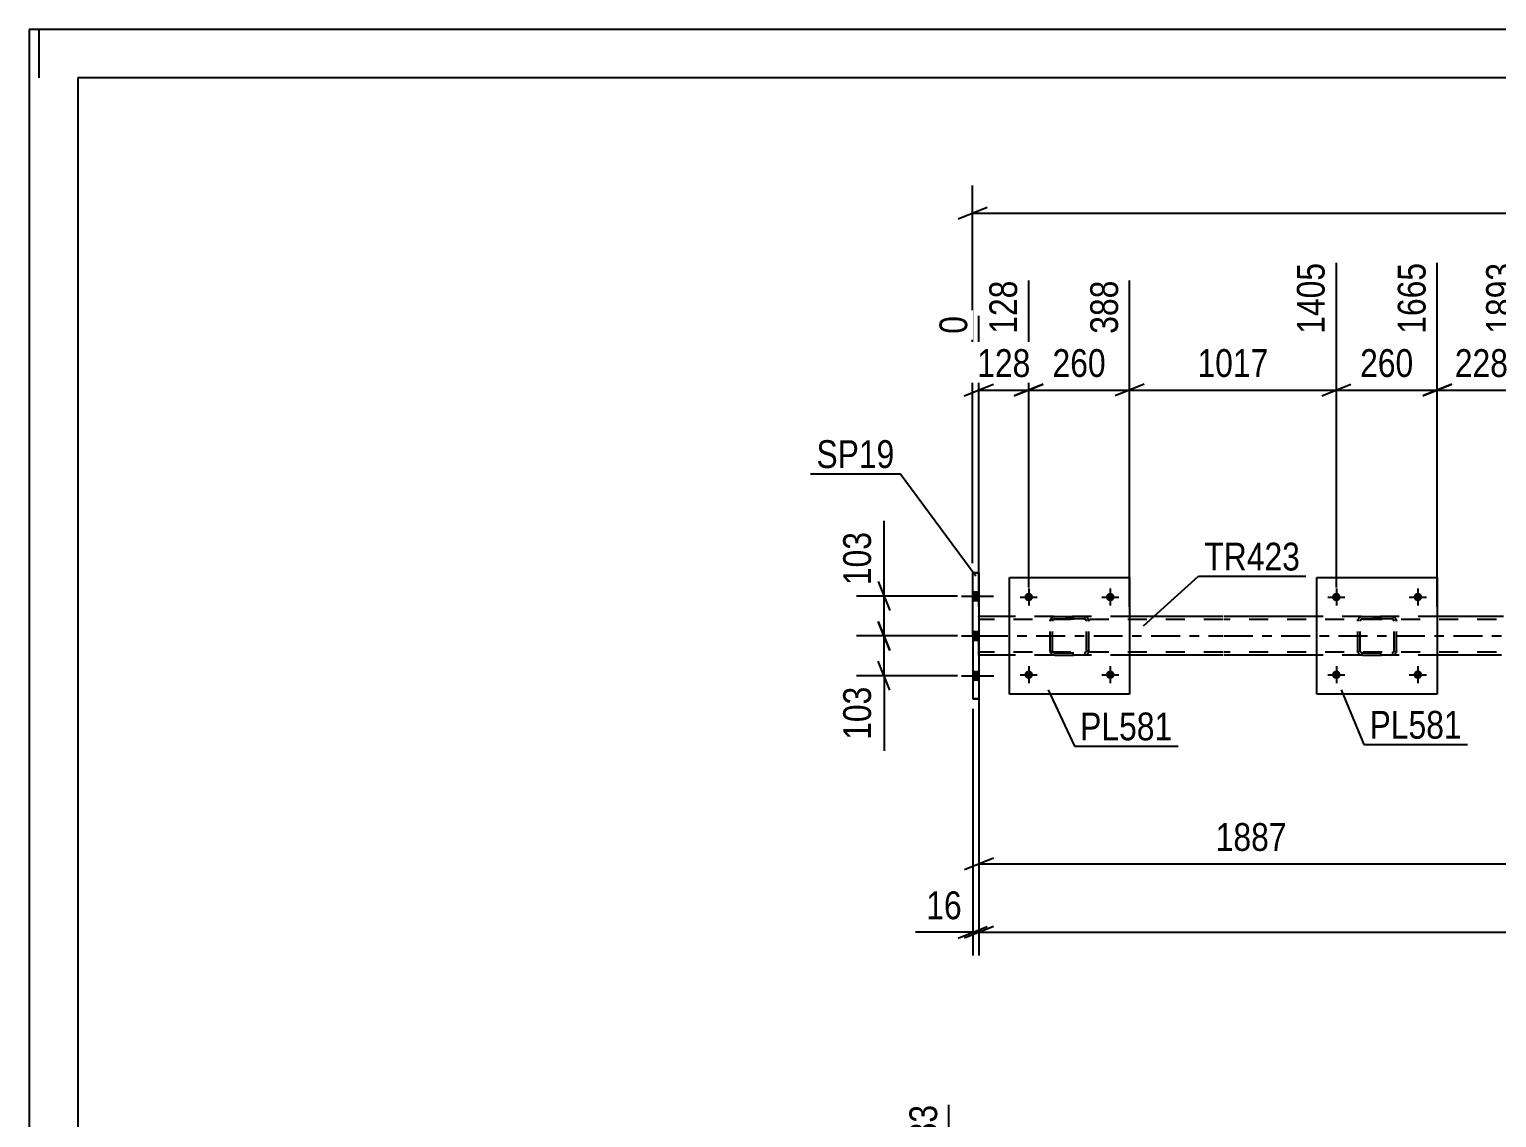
# Model space of a CAD drawing. Header units: millimetres. Extents: x -87 to 754, y -430 to 164.
# Drawn here: x -87.4 to 63.8, y 52.3 to 164.4 of the extents above; entities that cross this region are included whole.
import ezdxf

# ---------------------------------------------------------------- set-up
doc = ezdxf.new("R2010")
doc.units = ezdxf.units.MM
doc.linetypes.add('DXK_LINE_DOT2', pattern=[3.9198, 1.9599, -1.9599])
doc.linetypes.add('DXK_LINE_DOT3', pattern=[5.9187, 2.979, -0.9799, 0.9799, -0.9799])
doc.styles.add('Arial Narrow', font='ARIALN.TTF', dxfattribs={"height": 0.2})

# ---------------------------------------------------------------- blocks, each defined once
blk = doc.blocks.new('Unknown-814185698-1133')
at = {"color": 5, "linetype": 'Continuous'}
for p, q in [((753.57, 164.39), (-87.43, 164.39)), ((-87.43, 164.39), (-87.43, -429.61)), ((-86.43, 159.39), (-86.43, 164.39)), ((748.57, 159.39), (-82.43, 159.39)), ((-82.43, 159.39), (-82.43, -424.61))]:
    blk.add_line(p, q, dxfattribs=at)
blk = doc.blocks.new('Part-814185698-2681 - 2658')
at = {"color": 7, "linetype": 'DXK_LINE_DOT2'}
for p, q in [((49.47, 103.42), (49.5, 103.6)), ((49.5, 103.6), (49.47, 103.42)), ((49.47, 100.38), (49.47, 103.42)), ((49.72, 103.51), (49.71, 103.42)), ((49.71, 100.38), (49.71, 103.42)), ((49.72, 103.51), (49.78, 103.59)), ((49.78, 103.59), (49.72, 103.51)), ((49.76, 103.86), (49.95, 103.9)), ((49.95, 103.9), (49.76, 103.86)), ((49.78, 103.59), (49.85, 103.64)), ((49.85, 103.64), (49.78, 103.59)), ((49.85, 103.64), (49.95, 103.66)), ((49.95, 103.66), (49.85, 103.64)), ((49.95, 103.9), (52.99, 103.9)), ((49.95, 103.9), (49.95, 103.9)), ((49.95, 103.9), (52.99, 103.9)), ((49.95, 103.66), (52.99, 103.66)), ((49.95, 103.66), (49.95, 103.66)), ((52.99, 103.66), (49.95, 103.66)), ((52.99, 103.9), (52.99, 103.9)), ((52.99, 103.9), (53.17, 103.86)), ((53.17, 103.86), (52.99, 103.9)), ((52.99, 103.66), (52.99, 103.66)), ((52.99, 103.66), (53.08, 103.64)), ((53.08, 103.64), (52.99, 103.66)), ((53.08, 103.64), (53.16, 103.59)), ((53.16, 103.59), (53.08, 103.64)), ((53.16, 103.59), (53.21, 103.51)), ((53.23, 103.42), (53.21, 103.51)), ((53.23, 100.38), (53.23, 103.42)), ((53.43, 103.6), (53.47, 103.42)), ((53.47, 103.42), (53.43, 103.6)), ((53.47, 100.38), (53.47, 103.42)), ((49.5, 100.2), (49.47, 100.38)), ((49.47, 100.38), (49.5, 100.2)), ((49.72, 100.29), (49.71, 100.38)), ((49.78, 100.21), (49.72, 100.29)), ((49.95, 99.9), (49.76, 99.94)), ((49.76, 99.94), (49.95, 99.9)), ((49.85, 100.16), (49.78, 100.21)), ((49.78, 100.21), (49.85, 100.16)), ((49.95, 100.14), (49.85, 100.16)), ((49.85, 100.16), (49.95, 100.14)), ((49.95, 100.14), (52.99, 100.14)), ((49.95, 100.14), (49.95, 100.14)), ((49.95, 100.14), (52.99, 100.14)), ((49.95, 99.9), (52.99, 99.9)), ((49.95, 99.9), (49.95, 99.9)), ((49.95, 99.9), (52.99, 99.9)), ((53.08, 100.16), (52.99, 100.14)), ((52.99, 100.14), (53.08, 100.16)), ((52.99, 100.14), (52.99, 100.14)), ((53.17, 99.94), (52.99, 99.9)), ((52.99, 99.9), (53.17, 99.94)), ((52.99, 99.9), (52.99, 99.9)), ((53.16, 100.21), (53.08, 100.16)), ((53.08, 100.16), (53.16, 100.21)), ((53.21, 100.29), (53.16, 100.21)), ((53.16, 100.21), (53.21, 100.29)), ((53.23, 100.38), (53.21, 100.29)), ((53.47, 100.38), (53.43, 100.2)), ((53.43, 100.2), (53.47, 100.38))]:
    blk.add_line(p, q, dxfattribs=at)
at = {"color": 7, "linetype": 'DXK_LINE_DOT3'}
blk.add_line((51.47, 101.9), (51.47, 101.9), dxfattribs=at)
at = {"color": 7, "linetype": 'DXK_LINE_DOT2'}
for centre, start, end in [((49.95, 103.42), 112.5001, 157.5001), ((49.95, 103.42), 112.5001, 157.5001), ((52.99, 103.42), 22.5001, 67.5001), ((52.99, 103.42), 22.5001, 67.5001), ((49.95, 100.38), 202.5001, 247.5001), ((49.95, 100.38), 202.5001, 247.5001), ((52.99, 100.38), 292.5001, 337.5001), ((52.99, 100.38), 292.5001, 337.5001)]:
    blk.add_arc(centre, 0.48, start, end, dxfattribs=at)
blk = doc.blocks.new('Part-814185698-2686 - 2658')
at = {"color": 2, "linetype": 'Continuous'}
for p, q in [((45.27, 95.9), (45.27, 107.9)), ((45.27, 107.9), (57.67, 107.9)), ((57.67, 107.9), (57.67, 95.9)), ((57.67, 95.9), (45.27, 95.9))]:
    blk.add_line(p, q, dxfattribs=at)
blk = doc.blocks.new('Bolt-814185698-2753 - 2658')
at = {"linetype": 'Continuous'}
for points in [[(47.71, 97.9, -1), (46.83, 97.9, -1)], [(56.11, 97.9, -1), (55.23, 97.9, -1)]]:
    blk.add_hatch(color=1, dxfattribs=at).paths.add_polyline_path(points)
at = {"color": 1, "linetype": 'Continuous'}
for p, q in [((47.27, 98.78), (47.27, 97.02)), ((55.67, 98.78), (55.67, 97.02)), ((46.39, 97.9), (48.15, 97.9)), ((54.79, 97.9), (56.55, 97.9))]:
    blk.add_line(p, q, dxfattribs=at)
blk = doc.blocks.new('Bolt-814185698-2754 - 2658')
at = {"linetype": 'Continuous'}
for points in [[(47.71, 105.9, -1), (46.83, 105.9, -1)], [(56.11, 105.9, -1), (55.23, 105.9, -1)]]:
    blk.add_hatch(color=1, dxfattribs=at).paths.add_polyline_path(points)
at = {"color": 1, "linetype": 'Continuous'}
for p, q in [((46.39, 105.9), (48.15, 105.9)), ((47.27, 106.78), (47.27, 105.02)), ((54.79, 105.9), (56.55, 105.9)), ((55.67, 106.78), (55.67, 105.02))]:
    blk.add_line(p, q, dxfattribs=at)
blk = doc.blocks.new('Bolt-814185698-2776 - 2658')
at = {"linetype": 'Continuous'}
for points in [[(10.43, 105.56), (10.43, 106.44), (9.79, 106.44), (9.79, 105.56)], [(10.43, 105.56), (10.43, 106.44), (9.79, 106.44), (9.79, 105.56)], [(10.43, 105.56), (10.43, 106.44), (9.79, 106.44), (9.79, 105.56)], [(10.43, 101.46), (10.43, 102.34), (9.79, 102.34), (9.79, 101.46)], [(10.43, 101.46), (10.43, 102.34), (9.79, 102.34), (9.79, 101.46)], [(10.44, 97.36), (10.44, 98.24), (9.8, 98.24), (9.8, 97.36)], [(10.44, 97.36), (10.44, 98.24), (9.8, 98.24), (9.8, 97.36)], [(10.44, 97.36), (10.44, 98.24), (9.8, 98.24), (9.8, 97.36)]]:
    blk.add_hatch(color=1, dxfattribs=at).paths.add_polyline_path(points)
at = {"color": 1, "linetype": 'Continuous'}
for p, q in [((8.63, 106), (11.95, 106)), ((8.63, 106), (11.95, 106)), ((8.63, 106), (11.95, 106)), ((9.79, 106.44), (10.43, 106.44)), ((9.79, 106.44), (10.43, 106.44)), ((9.79, 106.44), (10.43, 106.44)), ((9.79, 105.56), (10.43, 105.56)), ((9.79, 105.56), (10.43, 105.56)), ((9.79, 105.56), (10.43, 105.56)), ((8.64, 101.9), (11.96, 101.9)), ((8.64, 101.9), (11.96, 101.9)), ((9.79, 102.34), (10.43, 102.34)), ((9.79, 102.34), (10.43, 102.34)), ((9.79, 101.46), (10.43, 101.46)), ((9.79, 101.46), (10.43, 101.46)), ((8.64, 97.8), (11.96, 97.8)), ((8.64, 97.8), (11.96, 97.8)), ((8.64, 97.8), (11.96, 97.8)), ((9.8, 98.24), (10.44, 98.24)), ((9.8, 98.24), (10.44, 98.24)), ((9.8, 98.24), (10.44, 98.24)), ((9.8, 97.36), (10.44, 97.36)), ((9.8, 97.36), (10.44, 97.36)), ((9.8, 97.36), (10.44, 97.36))]:
    blk.add_line(p, q, dxfattribs=at)
blk = doc.blocks.new('Part-814185698-2860 - 2658')
at = {"color": 2, "linetype": 'Continuous'}
for p, q in [((9.79, 108.4), (10.43, 108.4)), ((9.79, 108.4), (9.79, 108.4)), ((9.79, 108.4), (9.8, 95.4)), ((10.43, 108.4), (10.43, 108.4)), ((10.43, 108.4), (10.44, 95.4)), ((9.8, 95.4), (10.44, 95.4))]:
    blk.add_line(p, q, dxfattribs=at)
at = {"color": 7, "linetype": 'DXK_LINE_DOT2'}
for p, q in [((10.43, 108.4), (9.79, 108.4)), ((10.44, 95.4), (9.8, 95.4))]:
    blk.add_line(p, q, dxfattribs=at)
blk = doc.blocks.new('Part-814185698-2781 - 2658')
at = {"color": 2, "linetype": 'Continuous'}
for p, q in [((13.57, 103.9), (10.43, 103.9)), ((35.57, 103.9), (25.97, 103.9)), ((45.27, 103.9), (35.67, 103.9)), ((64.51, 103.9), (57.67, 103.9)), ((13.57, 99.9), (10.43, 99.9)), ((35.57, 99.9), (25.97, 99.9)), ((45.27, 99.9), (35.67, 99.9)), ((64.29, 99.9), (57.67, 99.9))]:
    blk.add_line(p, q, dxfattribs=at)
at = {"color": 7, "linetype": 'DXK_LINE_DOT2'}
for p, q in [((10.43, 99.9), (10.43, 103.9)), ((35.57, 103.58), (10.43, 103.58)), ((25.97, 103.9), (13.57, 103.9)), ((639.97, 103.58), (35.67, 103.58)), ((57.67, 103.9), (45.27, 103.9)), ((35.57, 100.22), (10.43, 100.22)), ((25.97, 99.9), (13.57, 99.9)), ((639.97, 100.22), (35.67, 100.22)), ((57.67, 99.9), (45.27, 99.9))]:
    blk.add_line(p, q, dxfattribs=at)
at = {"color": 7, "linetype": 'DXK_LINE_DOT3'}
for p, q in [((10.43, 101.9), (35.57, 101.9)), ((35.67, 101.9), (639.97, 101.9))]:
    blk.add_line(p, q, dxfattribs=at)
blk = doc.blocks.new('Bolt-814185698-2883 - 2658')
at = {"linetype": 'Continuous'}
for points in [[(16.01, 105.9, -1), (15.13, 105.9, -1)], [(24.41, 105.9, -1), (23.53, 105.9, -1)]]:
    blk.add_hatch(color=1, dxfattribs=at).paths.add_polyline_path(points)
at = {"color": 1, "linetype": 'Continuous'}
for p, q in [((14.69, 105.9), (16.45, 105.9)), ((15.57, 106.78), (15.57, 105.02)), ((23.09, 105.9), (24.85, 105.9)), ((23.97, 106.78), (23.97, 105.02))]:
    blk.add_line(p, q, dxfattribs=at)
blk = doc.blocks.new('Bolt-814185698-2884 - 2658')
at = {"linetype": 'Continuous'}
for points in [[(16.01, 97.9, -1), (15.13, 97.9, -1)], [(24.41, 97.9, -1), (23.53, 97.9, -1)]]:
    blk.add_hatch(color=1, dxfattribs=at).paths.add_polyline_path(points)
at = {"color": 1, "linetype": 'Continuous'}
for p, q in [((15.57, 98.78), (15.57, 97.02)), ((23.97, 98.78), (23.97, 97.02)), ((14.69, 97.9), (16.45, 97.9)), ((23.09, 97.9), (24.85, 97.9))]:
    blk.add_line(p, q, dxfattribs=at)
blk = doc.blocks.new('Part-814185698-2889 - 2658')
at = {"color": 2, "linetype": 'Continuous'}
for p, q in [((13.57, 95.9), (13.57, 107.9)), ((13.57, 107.9), (25.97, 107.9)), ((25.97, 107.9), (25.97, 95.9)), ((25.97, 95.9), (13.57, 95.9))]:
    blk.add_line(p, q, dxfattribs=at)
blk = doc.blocks.new('Part-814185698-2890 - 2658')
at = {"color": 7, "linetype": 'DXK_LINE_DOT2'}
for p, q in [((17.77, 103.42), (17.8, 103.6)), ((17.8, 103.6), (17.77, 103.42)), ((17.77, 100.38), (17.77, 103.42)), ((18.02, 103.51), (18.01, 103.42)), ((18.01, 100.38), (18.01, 103.42)), ((18.02, 103.51), (18.08, 103.59)), ((18.08, 103.59), (18.02, 103.51)), ((18.06, 103.86), (18.25, 103.9)), ((18.25, 103.9), (18.06, 103.86)), ((18.08, 103.59), (18.15, 103.64)), ((18.15, 103.64), (18.08, 103.59)), ((18.15, 103.64), (18.25, 103.66)), ((18.25, 103.66), (18.15, 103.64)), ((18.25, 103.9), (21.29, 103.9)), ((18.25, 103.9), (18.25, 103.9)), ((18.25, 103.9), (21.29, 103.9)), ((18.25, 103.66), (21.29, 103.66)), ((18.25, 103.66), (18.25, 103.66)), ((21.29, 103.66), (18.25, 103.66)), ((21.29, 103.9), (21.29, 103.9)), ((21.29, 103.9), (21.47, 103.86)), ((21.47, 103.86), (21.29, 103.9)), ((21.29, 103.66), (21.29, 103.66)), ((21.29, 103.66), (21.38, 103.64)), ((21.38, 103.64), (21.29, 103.66)), ((21.38, 103.64), (21.46, 103.59)), ((21.46, 103.59), (21.38, 103.64)), ((21.46, 103.59), (21.51, 103.51)), ((21.53, 103.42), (21.51, 103.51)), ((21.53, 100.38), (21.53, 103.42)), ((21.73, 103.6), (21.77, 103.42)), ((21.77, 103.42), (21.73, 103.6)), ((21.77, 100.38), (21.77, 103.42)), ((17.8, 100.2), (17.77, 100.38)), ((17.77, 100.38), (17.8, 100.2)), ((18.02, 100.29), (18.01, 100.38)), ((18.08, 100.21), (18.02, 100.29)), ((18.25, 99.9), (18.06, 99.94)), ((18.06, 99.94), (18.25, 99.9)), ((18.15, 100.16), (18.08, 100.21)), ((18.08, 100.21), (18.15, 100.16)), ((18.25, 100.14), (18.15, 100.16)), ((18.15, 100.16), (18.25, 100.14)), ((18.25, 100.14), (21.29, 100.14)), ((18.25, 100.14), (18.25, 100.14)), ((18.25, 100.14), (21.29, 100.14)), ((18.25, 99.9), (21.29, 99.9)), ((18.25, 99.9), (18.25, 99.9)), ((18.25, 99.9), (21.29, 99.9)), ((21.38, 100.16), (21.29, 100.14)), ((21.29, 100.14), (21.38, 100.16)), ((21.29, 100.14), (21.29, 100.14)), ((21.47, 99.94), (21.29, 99.9)), ((21.29, 99.9), (21.47, 99.94)), ((21.29, 99.9), (21.29, 99.9)), ((21.46, 100.21), (21.38, 100.16)), ((21.38, 100.16), (21.46, 100.21)), ((21.51, 100.29), (21.46, 100.21)), ((21.46, 100.21), (21.51, 100.29)), ((21.53, 100.38), (21.51, 100.29)), ((21.77, 100.38), (21.73, 100.2)), ((21.73, 100.2), (21.77, 100.38))]:
    blk.add_line(p, q, dxfattribs=at)
at = {"color": 7, "linetype": 'DXK_LINE_DOT3'}
blk.add_line((19.77, 101.9), (19.77, 101.9), dxfattribs=at)
at = {"color": 7, "linetype": 'DXK_LINE_DOT2'}
for centre, start, end in [((18.25, 103.42), 112.5001, 157.5001), ((18.25, 103.42), 112.5001, 157.5001), ((21.29, 103.42), 22.5001, 67.5001), ((21.29, 103.42), 22.5001, 67.5001), ((18.25, 100.38), 202.5001, 247.5001), ((18.25, 100.38), 202.5001, 247.5001), ((21.29, 100.38), 292.5001, 337.5001), ((21.29, 100.38), 292.5001, 337.5001)]:
    blk.add_arc(centre, 0.48, start, end, dxfattribs=at)
blk = doc.blocks.new('StraightDimension-814185698-3009 - 2658')
at = {"color": 7, "linetype": 'Continuous'}
for p, q in [((10.44, 94.4), (10.44, 68.96)), ((11.94, 71.96), (8.94, 70.76)), ((10.44, 71.36), (639.97, 71.36))]:
    blk.add_line(p, q, dxfattribs=at)
blk = doc.blocks.new('StraightDimension-814185698-3136 - 2658')
at = {"color": 7, "linetype": 'Continuous'}
for p, q in [((10.44, 98.9), (10.44, 76)), ((66.55, 94.8), (66.55, 76)), ((11.94, 79), (8.94, 77.8)), ((65.05, 77.8), (68.05, 79)), ((10.44, 78.4), (66.55, 78.4))]:
    blk.add_line(p, q, dxfattribs=at)
at = {"color": 0}
blk.add_wipeout([(42.75, 79.15), (42.75, 83.35), (34.24, 83.35), (34.24, 79.15)], dxfattribs=at)
at = {"color": 3, "style": 'Arial Narrow'}
blk.add_text('1887', height=2.863, dxfattribs=at).set_placement((34.84, 79.75))
blk = doc.blocks.new('StraightDimension-814185698-2999 - 2658')
at = {"color": 7, "linetype": 'Continuous'}
for p, q in [((9.8, 94.4), (9.8, 68.96)), ((10.44, 94.4), (10.44, 68.96)), ((8.3, 70.76), (11.3, 71.96)), ((11.94, 71.96), (8.94, 70.76)), ((9.8, 71.36), (10.44, 71.36))]:
    blk.add_line(p, q, dxfattribs=at)
at = {"color": 0}
blk.add_wipeout([(9.27, 72.11), (9.27, 76.31), (4.41, 76.31), (4.41, 72.11)], dxfattribs=at)
at = {"color": 7, "linetype": 'Continuous'}
blk.add_line((9.8, 71.36), (3.89, 71.36), dxfattribs=at)
blk.add_line((9.8, 71.36), (3.89, 71.36), dxfattribs=at)
at = {"color": 3, "style": 'Arial Narrow'}
blk.add_text('16', height=2.863, dxfattribs=at).set_placement((5.01, 72.71))
blk = doc.blocks.new('StraightDimension-814185698-3030 - 2658')
at = {"color": 7, "linetype": 'Continuous'}
for p, q in [((0.06, 107.5), (1.26, 104.5)), ((8.24, 106), (-2.19, 106)), ((0.66, 101.9), (0.66, 106)), ((1.26, 100.4), (0.06, 103.4)), ((8.24, 101.9), (-2.19, 101.9))]:
    blk.add_line(p, q, dxfattribs=at)
at = {"color": 0}
blk.add_wipeout([(-0.09, 113.21), (-4.29, 113.21), (-4.29, 106.53), (-0.09, 106.53)], dxfattribs=at)
at = {"color": 7, "linetype": 'Continuous'}
blk.add_line((0.66, 106), (0.66, 113.74), dxfattribs=at)
blk.add_line((0.66, 106), (0.66, 113.74), dxfattribs=at)
at = {"color": 3, "style": 'Arial Narrow'}
blk.add_text('103', height=2.863, rotation=90.0002, dxfattribs=at).set_placement((-0.69, 107.13))
blk = doc.blocks.new('StraightDimension-814185698-3040 - 2658')
at = {"color": 7, "linetype": 'Continuous'}
for p, q in [((0.06, 103.4), (1.26, 100.4)), ((8.24, 101.9), (-2.19, 101.9)), ((0.66, 97.8), (0.66, 101.9)), ((1.26, 96.3), (0.06, 99.3)), ((8.24, 97.8), (-2.19, 97.8))]:
    blk.add_line(p, q, dxfattribs=at)
at = {"color": 0}
blk.add_wipeout([(-0.09, 97.28), (-4.29, 97.28), (-4.29, 90.59), (-0.09, 90.59)], dxfattribs=at)
at = {"color": 7, "linetype": 'Continuous'}
blk.add_line((0.66, 97.8), (0.66, 90.07), dxfattribs=at)
blk.add_line((0.66, 97.8), (0.66, 90.07), dxfattribs=at)
at = {"color": 3, "style": 'Arial Narrow'}
blk.add_text('103', height=2.863, rotation=90.0002, dxfattribs=at).set_placement((-0.69, 91.19))
blk = doc.blocks.new('StraightDimension-814185698-3125 - 2658')
at = {"color": 7, "linetype": 'Continuous'}
for p, q in [((9.79, 109.4), (9.79, 148.29)), ((11.29, 146.04), (8.29, 144.84)), ((9.79, 145.44), (640.61, 145.44))]:
    blk.add_line(p, q, dxfattribs=at)
blk = doc.blocks.new('StraightDimension-814185698-3358 - 2658')
at = {"color": 7, "linetype": 'Continuous'}
for p, q in [((15.57, 106.9), (15.57, 138.52)), ((25.97, 104.9), (25.97, 138.52)), ((14.07, 126.63), (17.07, 127.83)), ((15.57, 127.23), (25.97, 127.23)), ((27.47, 127.83), (24.47, 126.63))]:
    blk.add_line(p, q, dxfattribs=at)
at = {"color": 0}
blk.add_wipeout([(24.11, 127.98), (24.11, 132.18), (17.42, 132.18), (17.42, 127.98)], dxfattribs=at)
at = {"color": 3, "style": 'Arial Narrow'}
blk.add_text('260', height=2.863, dxfattribs=at).set_placement((18.02, 128.58))
at = {"color": 0, "linetype": 'Continuous'}
blk.add_wipeout([(25.37, 139.12), (21.17, 139.12), (21.17, 132.43), (25.37, 132.43)], dxfattribs=at)
at = {"color": 3, "linetype": 'Continuous', "style": 'Arial Narrow'}
blk.add_text('388', height=2.863, rotation=90.0002, dxfattribs=at).set_placement((24.77, 133.03))
blk = doc.blocks.new('StraightDimension-814185698-3372 - 2658')
at = {"color": 7, "linetype": 'Continuous'}
for p, q in [((15.57, 106.9), (15.57, 138.52)), ((10.43, 104.9), (10.43, 134.86)), ((8.93, 126.63), (11.93, 127.83)), ((10.43, 127.23), (15.57, 127.23)), ((17.07, 127.83), (14.07, 126.63))]:
    blk.add_line(p, q, dxfattribs=at)
at = {"color": 0}
blk.add_wipeout([(16.34, 127.98), (16.34, 132.18), (9.66, 132.18), (9.66, 127.98)], dxfattribs=at)
at = {"color": 3, "style": 'Arial Narrow'}
blk.add_text('128', height=2.863, dxfattribs=at).set_placement((10.26, 128.58))
at = {"color": 0, "linetype": 'Continuous'}
for points in [[(14.97, 139.12), (10.77, 139.12), (10.77, 132.43), (14.97, 132.43)], [(9.83, 135.46), (5.63, 135.46), (5.63, 132.43), (9.83, 132.43)]]:
    blk.add_wipeout(points, dxfattribs=at)
at = {"color": 3, "linetype": 'Continuous', "style": 'Arial Narrow'}
for s, height, p in [('128', 2.863, (14.37, 133.03)), ('0', 2.86, (9.23, 133.03))]:
    blk.add_text(s, height=height, rotation=90.0002, dxfattribs=at).set_placement(p)
blk = doc.blocks.new('StraightDimension-814185698-3381 - 2658')
at = {"color": 7, "linetype": 'Continuous'}
for p, q in [((47.27, 106.9), (47.27, 140.34)), ((25.97, 104.9), (25.97, 138.52)), ((27.47, 127.83), (24.47, 126.63)), ((25.97, 127.23), (47.27, 127.23)), ((45.77, 126.63), (48.77, 127.83))]:
    blk.add_line(p, q, dxfattribs=at)
at = {"color": 0, "linetype": 'Continuous'}
blk.add_wipeout([(46.67, 140.94), (42.47, 140.94), (42.47, 132.43), (46.67, 132.43)], dxfattribs=at)
at = {"color": 0}
blk.add_wipeout([(40.87, 127.98), (40.87, 132.18), (32.36, 132.18), (32.36, 127.98)], dxfattribs=at)
at = {"color": 3, "linetype": 'Continuous', "style": 'Arial Narrow'}
blk.add_text('1405', height=2.863, rotation=90.0002, dxfattribs=at).set_placement((46.07, 133.03))
at = {"color": 3, "style": 'Arial Narrow'}
blk.add_text('1017', height=2.863, dxfattribs=at).set_placement((32.96, 128.58))
blk = doc.blocks.new('StraightDimension-814185698-3395 - 2658')
at = {"color": 7, "linetype": 'Continuous'}
for p, q in [((47.27, 106.9), (47.27, 140.34)), ((57.67, 104.9), (57.67, 140.34)), ((45.77, 126.63), (48.77, 127.83)), ((47.27, 127.23), (57.67, 127.23)), ((59.17, 127.83), (56.17, 126.63))]:
    blk.add_line(p, q, dxfattribs=at)
at = {"color": 0}
blk.add_wipeout([(55.81, 127.98), (55.81, 132.18), (49.12, 132.18), (49.12, 127.98)], dxfattribs=at)
at = {"color": 3, "style": 'Arial Narrow'}
blk.add_text('260', height=2.863, dxfattribs=at).set_placement((49.72, 128.58))
at = {"color": 0, "linetype": 'Continuous'}
blk.add_wipeout([(57.07, 140.94), (52.87, 140.94), (52.87, 132.43), (57.07, 132.43)], dxfattribs=at)
at = {"color": 3, "linetype": 'Continuous', "style": 'Arial Narrow'}
blk.add_text('1665', height=2.863, rotation=90.0002, dxfattribs=at).set_placement((56.47, 133.03))
blk = doc.blocks.new('StraightDimension-814185698-3412 - 2658')
at = {"color": 7, "linetype": 'Continuous'}
for p, q in [((57.67, 104.9), (57.67, 140.34)), ((66.77, 109), (66.77, 140.34)), ((56.17, 126.63), (59.17, 127.83)), ((57.67, 127.23), (66.77, 127.23)), ((68.27, 127.83), (65.27, 126.63))]:
    blk.add_line(p, q, dxfattribs=at)
at = {"color": 0}
blk.add_wipeout([(65.56, 127.98), (65.56, 132.18), (58.88, 132.18), (58.88, 127.98)], dxfattribs=at)
at = {"color": 3, "style": 'Arial Narrow'}
blk.add_text('228', height=2.863, dxfattribs=at).set_placement((59.48, 128.58))
at = {"color": 0, "linetype": 'Continuous'}
blk.add_wipeout([(66.17, 140.94), (61.97, 140.94), (61.97, 132.43), (66.17, 132.43)], dxfattribs=at)
at = {"color": 3, "linetype": 'Continuous', "style": 'Arial Narrow'}
blk.add_text('1893', height=2.863, rotation=90.0002, dxfattribs=at).set_placement((65.57, 133.03))
blk = doc.blocks.new('StraightDimension-814185698-5074 - 3674')
at = {"color": 7, "linetype": 'Continuous'}
for p, q in [((7.33, 10.84), (7.33, 53.59)), ((49.47, 10.84), (49.47, 50.91)), ((8.83, 42.9), (5.83, 41.7)), ((47.97, 41.7), (50.97, 42.9)), ((7.33, 42.3), (49.47, 42.3))]:
    blk.add_line(p, q, dxfattribs=at)
at = {"color": 0, "linetype": 'Continuous'}
blk.add_wipeout([(48.87, 51.51), (44.67, 51.51), (44.67, 43), (48.87, 43)], dxfattribs=at)
at = {"color": 0}
blk.add_wipeout([(32.65, 43.05), (32.65, 47.25), (24.14, 47.25), (24.14, 43.05)], dxfattribs=at)
at = {"color": 3, "linetype": 'Continuous', "style": 'Arial Narrow'}
blk.add_text('1460', height=2.863, rotation=90.0002, dxfattribs=at).set_placement((48.27, 43.6))
at = {"color": 3, "style": 'Arial Narrow'}
blk.add_text('1277', height=2.863, dxfattribs=at).set_placement((24.74, 43.65))
blk = doc.blocks.new('StraightDimension-814185698-5214 - 3674')
at = {"color": 7, "linetype": 'Continuous'}
for p, q in [((7.33, 10.84), (7.33, 53.59)), ((0, 3), (0, 45.43)), ((-1.5, 41.7), (1.5, 42.9)), ((8.83, 42.9), (5.83, 41.7)), ((0, 42.3), (7.33, 42.3))]:
    blk.add_line(p, q, dxfattribs=at)
at = {"color": 0}
blk.add_wipeout([(7.01, 43.05), (7.01, 47.25), (0.32, 47.25), (0.32, 43.05)], dxfattribs=at)
at = {"color": 0, "linetype": 'Continuous'}
blk.add_wipeout([(-0.6, 46.03), (-4.8, 46.03), (-4.8, 43), (-0.6, 43)], dxfattribs=at)
at = {"color": 3, "style": 'Arial Narrow'}
blk.add_text('183', height=2.863, dxfattribs=at).set_placement((0.92, 43.65))
at = {"color": 3, "linetype": 'Continuous', "style": 'Arial Narrow'}
blk.add_text('0', height=2.86, rotation=90.0002, dxfattribs=at).set_placement((-1.2, 43.6))
at = {"color": 0, "linetype": 'Continuous'}
blk.add_wipeout([(6.73, 54.19), (2.53, 54.19), (2.53, 47.5), (6.73, 47.5)], dxfattribs=at)
at = {"color": 3, "linetype": 'Continuous', "style": 'Arial Narrow'}
blk.add_text('183', height=2.863, rotation=90.0002, dxfattribs=at).set_placement((6.13, 48.1))
blk = doc.blocks.new('Mark-814185698-2682 - 2658')
at = {"color": 0}
blk.add_wipeout([(60.2, 91.31), (60.2, 94.31), (50.7, 94.31), (50.7, 91.31)], dxfattribs=at)
blk.add_wipeout([(60.2, 91.31), (60.2, 94.31), (50.7, 94.31), (50.7, 91.31)], dxfattribs=at)
at = {"color": 30, "linetype": 'Continuous'}
for p, q in [((47.76, 96.34), (50.1, 90.71)), ((50.1, 90.71), (60.8, 90.71))]:
    blk.add_line(p, q, dxfattribs=at)
at = {"color": 3, "style": 'Arial Narrow'}
blk.add_text('PL581', height=2.863, dxfattribs=at).set_placement((50.7, 91.31))
blk = doc.blocks.new('Mark-814185698-2777 - 2658')
at = {"color": 0}
blk.add_wipeout([(43.53, 108.64), (43.53, 111.64), (33.67, 111.64), (33.67, 108.64)], dxfattribs=at)
blk.add_wipeout([(43.53, 108.64), (43.53, 111.64), (33.67, 111.64), (33.67, 108.64)], dxfattribs=at)
at = {"color": 30, "linetype": 'Continuous'}
for p, q in [((27.4, 102.94), (33.07, 108.04)), ((33.07, 108.04), (44.13, 108.04))]:
    blk.add_line(p, q, dxfattribs=at)
at = {"color": 3, "style": 'Arial Narrow'}
blk.add_text('TR423', height=2.863, dxfattribs=at).set_placement((33.67, 108.64))
blk = doc.blocks.new('Mark-814185698-2856 - 2658')
at = {"color": 0}
blk.add_wipeout([(1.73, 119.2), (1.73, 122.2), (-6.31, 122.2), (-6.31, 119.2)], dxfattribs=at)
blk.add_wipeout([(1.73, 119.2), (1.73, 122.2), (-6.31, 122.2), (-6.31, 119.2)], dxfattribs=at)
at = {"color": 30, "linetype": 'Continuous'}
for p in [(-6.91, 118.6), (10.11, 108.04)]:
    blk.add_line(p, (2.33, 118.6), dxfattribs=at)
at = {"color": 3, "style": 'Arial Narrow'}
blk.add_text('SP19', height=2.863, dxfattribs=at).set_placement((-6.31, 119.2))
blk = doc.blocks.new('Mark-814185698-2885 - 2658')
at = {"color": 0}
blk.add_wipeout([(30.38, 91.14), (30.38, 94.14), (20.87, 94.14), (20.87, 91.14)], dxfattribs=at)
blk.add_wipeout([(30.38, 91.14), (30.38, 94.14), (20.87, 94.14), (20.87, 91.14)], dxfattribs=at)
at = {"color": 30, "linetype": 'Continuous'}
for p, q in [((17.57, 96.34), (20.27, 90.54)), ((20.27, 90.54), (30.98, 90.54))]:
    blk.add_line(p, q, dxfattribs=at)
at = {"color": 3, "style": 'Arial Narrow'}
blk.add_text('PL581', height=2.863, dxfattribs=at).set_placement((20.87, 91.14))

msp = doc.modelspace()

# ---------------------------------------------------------------- block references
for name in ['Unknown-814185698-1133', 'Part-814185698-2860 - 2658', 'Part-814185698-2889 - 2658', 'Part-814185698-2686 - 2658', 'Bolt-814185698-2776 - 2658', 'Bolt-814185698-2883 - 2658', 'Bolt-814185698-2754 - 2658', 'Part-814185698-2781 - 2658', 'Part-814185698-2890 - 2658', 'Part-814185698-2681 - 2658', 'Bolt-814185698-2884 - 2658', 'Bolt-814185698-2753 - 2658']:
    msp.add_blockref(name, (0, 0))

# ---------------------------------------------------------------- next in the draw order: block references
for name in ['StraightDimension-814185698-3030 - 2658', 'StraightDimension-814185698-3009 - 2658', 'StraightDimension-814185698-5074 - 3674']:
    msp.add_blockref(name, (0, 0))

# ---------------------------------------------------------------- next in the draw order: block references
for name in ['StraightDimension-814185698-3125 - 2658', 'StraightDimension-814185698-3136 - 2658', 'StraightDimension-814185698-5214 - 3674']:
    msp.add_blockref(name, (0, 0))

# ---------------------------------------------------------------- next in the draw order: block references
for name in ['StraightDimension-814185698-3358 - 2658', 'Mark-814185698-2885 - 2658', 'Mark-814185698-2682 - 2658', 'StraightDimension-814185698-2999 - 2658']:
    msp.add_blockref(name, (0, 0))

# ---------------------------------------------------------------- next in the draw order: block references
for name in ['StraightDimension-814185698-3381 - 2658', 'StraightDimension-814185698-3372 - 2658', 'StraightDimension-814185698-3040 - 2658']:
    msp.add_blockref(name, (0, 0))

# ---------------------------------------------------------------- next in the draw order: block references
for name in ['StraightDimension-814185698-3395 - 2658', 'Mark-814185698-2856 - 2658', 'Mark-814185698-2777 - 2658']:
    msp.add_blockref(name, (0, 0))

# ---------------------------------------------------------------- next in the draw order: block references
msp.add_blockref('StraightDimension-814185698-3412 - 2658', (0, 0))

doc.saveas('drawing.dxf')
